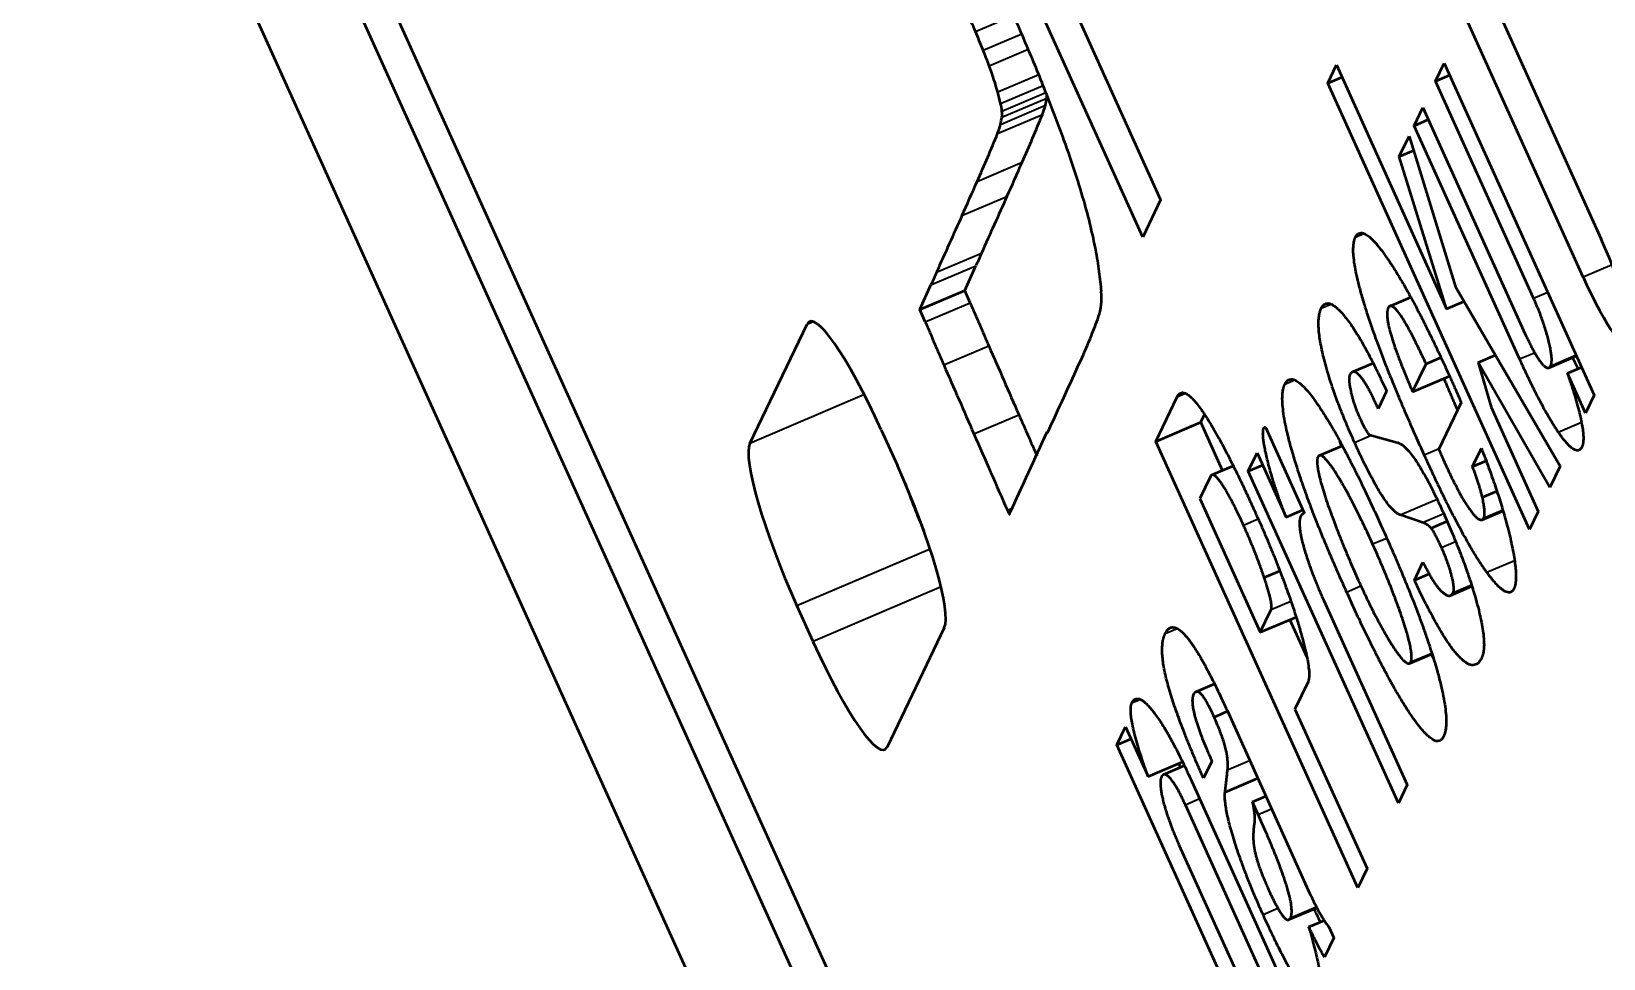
# Model space of a CAD drawing. Header units: inches. Extents: x -20.7 to 49, y -43 to 17.2.
# Drawn here: x 34.265 to 36.143, y -41.616 to -40.51 of the extents above; entities that cross this region are included whole.
import ezdxf

# ---------------------------------------------------------------- set-up
doc = ezdxf.new("R2010")
doc.units = ezdxf.units.IN
doc.header["$MEASUREMENT"] = 0
doc.layers.add('Visible (ANSI)', color=7, linetype='Continuous', lineweight=50)
doc.layers.add('Visible Narrow (ANSI)', color=7, linetype='Continuous', lineweight=35)

msp = doc.modelspace()

# ---------------------------------------------------------------- linework, layer by layer
at = {"layer": 'Visible (ANSI)'}
for p, q in [((35.2718, -38.8395), (36.1398, -40.758)), ((36.1181, -40.8031), (35.2502, -38.8847)), ((35.6153, -42.8849), (34.2652, -39.9007)), ((34.593, -40.2531), (35.4609, -42.1715)), ((35.4392, -42.2166), (34.5713, -40.2982)), ((35.462, -40.3762), (35.6135, -40.7111)), ((35.5922, -40.7554), (35.4321, -40.4017)), ((35.8131, -40.5717), (35.8235, -40.55)), ((35.8235, -40.55), (35.9551, -40.8409)), ((35.9418, -40.5694), (35.9522, -40.5477)), ((35.9522, -40.5477), (36.1314, -40.9439)), ((35.8131, -40.5717), (35.8301, -40.5645)), ((35.9418, -40.5694), (35.9587, -40.5622)), ((36.059, -40.8284), (35.9418, -40.5694)), ((36.0542, -41.1046), (35.8131, -40.5717)), ((35.9163, -40.6225), (35.9267, -40.6008)), ((35.9267, -40.6008), (36.0491, -40.8714)), ((35.9163, -40.6225), (35.9332, -40.6153)), ((36.0423, -40.9009), (35.9163, -40.6225)), ((35.8986, -40.6594), (35.9103, -40.6349)), ((35.9103, -40.6349), (35.9657, -40.815)), ((35.8986, -40.6594), (35.9156, -40.6522)), ((35.9551, -40.8409), (35.8986, -40.6594)), ((35.6135, -40.7111), (35.5922, -40.7554)), ((35.3798, -40.8191), (35.393, -40.7896)), ((35.3262, -40.8419), (35.3393, -40.8124)), ((35.3262, -40.8419), (35.3798, -40.8191)), ((35.3862, -40.8339), (35.3798, -40.8191)), ((35.8872, -40.8378), (35.9123, -40.8272)), ((35.9551, -40.8409), (35.9757, -40.8322)), ((35.9657, -40.815), (36.0906, -41.0289)), ((35.3325, -40.8567), (35.3262, -40.8419)), ((35.1231, -41.0016), (35.1914, -40.8595)), ((35.8426, -40.9163), (35.8674, -40.9058)), ((35.9145, -40.9401), (35.9305, -40.9066)), ((35.9305, -40.9066), (35.9483, -40.8991)), ((35.9927, -40.9052), (36.0132, -40.8964)), ((35.9927, -40.9052), (36.0084, -40.9586)), ((36.0784, -41.0543), (35.9927, -40.9052)), ((36.0773, -40.9113), (36.1103, -40.8973)), ((35.9145, -40.9401), (35.9585, -40.9213)), ((36.0994, -40.9179), (36.1164, -40.9107)), ((36.121, -40.9655), (36.0994, -40.9179)), ((35.8835, -40.9394), (35.8735, -40.9603)), ((36.1314, -40.9439), (36.121, -40.9655)), ((35.6078, -40.9992), (35.6333, -40.9461)), ((35.9725, -40.953), (35.9458, -41.0085)), ((36.0084, -40.9586), (36.0646, -41.0829)), ((35.6078, -40.9992), (35.6615, -40.9764)), ((35.6615, -40.9764), (35.6659, -40.967)), ((35.6875, -41.0339), (35.6615, -40.9764)), ((35.7389, -40.9822), (35.7852, -41.0846)), ((35.28, -40.9855), (35.2993, -41.0281)), ((35.8489, -41.5321), (35.6078, -40.9992)), ((35.8632, -40.9914), (35.8962, -41.0006)), ((35.7183, -41.0347), (35.7287, -41.0131)), ((35.7287, -41.0131), (35.7634, -41.0897)), ((35.803, -41.0162), (35.8305, -41.0045)), ((35.986, -41.0293), (35.9966, -41.0074)), ((35.6747, -41.0393), (35.7003, -41.0284)), ((35.7183, -41.0347), (35.7353, -41.0275)), ((35.8975, -41.4309), (35.7183, -41.0347)), ((35.986, -41.0293), (36.0023, -41.0224)), ((36.0906, -41.0289), (36.0784, -41.0543)), ((35.6731, -41.0411), (35.6604, -41.0675)), ((35.6604, -41.0675), (35.7326, -41.2271)), ((35.9978, -41.066), (36.0151, -41.0586)), ((35.7634, -41.0897), (35.7836, -41.0811)), ((35.9265, -41.0962), (35.8996, -41.087)), ((35.9365, -41.1028), (35.9557, -41.0946)), ((35.9975, -41.0927), (36.0225, -41.0821)), ((36.0646, -41.0829), (36.0542, -41.1046)), ((35.9167, -41.1648), (35.9269, -41.1435)), ((35.7373, -41.1618), (35.756, -41.1539)), ((35.9167, -41.1648), (35.9342, -41.1574)), ((35.9597, -41.1831), (35.9854, -41.1722)), ((35.1985, -41.238), (35.1792, -41.1953)), ((35.7326, -41.2271), (35.7456, -41.2)), ((35.8084, -41.1892), (35.9079, -41.4092)), ((35.3553, -41.2218), (35.2871, -41.364)), ((35.7326, -41.2271), (35.7754, -41.2089)), ((35.7884, -41.257), (35.768, -41.212)), ((35.9107, -41.2642), (35.9377, -41.2527)), ((35.6557, -41.2982), (35.678, -41.2887)), ((35.7896, -41.2863), (35.774, -41.3187)), ((35.6929, -41.3202), (35.7919, -41.539)), ((35.774, -41.3187), (35.8601, -41.5089)), ((35.6775, -41.3282), (35.6934, -41.3214)), ((35.5614, -41.3615), (35.5718, -41.3398)), ((35.5614, -41.3615), (35.5783, -41.3543)), ((35.5718, -41.3398), (35.5986, -41.3991)), ((35.7406, -41.7577), (35.5614, -41.3615)), ((35.5986, -41.3991), (35.6398, -41.3816)), ((35.617, -41.3969), (35.642, -41.3862)), ((35.6374, -41.3882), (35.6353, -41.3835)), ((35.6747, -41.3807), (35.6648, -41.4013)), ((35.6509, -41.4053), (35.7765, -41.6829)), ((35.6905, -41.4177), (35.7295, -41.4011)), ((35.9079, -41.4092), (35.8975, -41.4309)), ((35.7661, -41.7046), (35.6431, -41.4328)), ((35.7232, -41.4293), (35.7392, -41.4225)), ((35.7301, -41.4447), (35.7232, -41.4293)), ((35.6355, -41.4807), (35.751, -41.736)), ((35.8601, -41.5089), (35.8489, -41.5321)), ((35.7668, -41.57), (35.8001, -41.5558)), ((35.7906, -41.5787), (35.8089, -41.5709)), ((35.8143, -41.5785), (35.8203, -41.5918)), ((35.8203, -41.5918), (35.8092, -41.6148))]:
    msp.add_line(p, q, dxfattribs=at)
for centre, major_axis, ratio, start_param, end_param in [((35.3314, -40.5628), (0.3082, -0.7246), 0.160787, 1.54939, 1.638707), ((35.3635, -40.5201), (-0.0744, 0.1749), 0.160787, 4.701604, 4.834016), ((35.358, -40.5221), (-0.0885, 0.2081), 0.160787, 4.594446, 4.701605), ((35.3819, -40.5488), (0.1818, -0.4274), 0.160787, 1.416771, 1.54939), ((35.3793, -40.5271), (-0.0454, 0.1067), 0.160787, 4.417761, 4.594446), ((35.3851, -40.5338), (-0.0367, 0.0869), 0.167281, 4.050648, 4.441427), ((35.3749, -40.517), (-0.0476, 0.1119), 0.160787, 3.863054, 4.022405), ((35.4028, -40.5568), (0.1421, -0.334), 0.160787, 1.265838, 1.416772), ((35.4365, -40.5033), (0.0387, -0.091), 0.160787, 0.259474, 0.366126), ((35.3985, -40.5561), (-0.024, 0.0565), 0.160787, 3.597273, 3.863053), ((35.3829, -40.5261), (0.0387, -0.091), 0.160787, 0.259474, 0.45568), ((35.0639, -39.7133), (0.3901, -0.9173), 0.160787, 0.158707, 0.207045), ((35.2325, -40.0753), (0.2305, -0.542), 0.160787, 0.207045, 0.259474), ((35.0103, -39.7361), (0.3901, -0.9173), 0.160787, 0.158707, 0.207045), ((35.1789, -40.0981), (0.2305, -0.542), 0.160787, 0.207045, 0.259474), ((35.4444, -40.6527), (0.0554, 0.1271), 0.06433, 4.634378, 5.090255), ((35.3908, -40.6756), (0.0554, 0.1271), 0.06433, 4.634378, 5.090255), ((35.4305, -40.58), (0.1001, -0.2354), 0.160787, 0.911841, 1.265786), ((-0.9504, 39.4666), (34.8262, -81.8803), 0.160787, 0.147193, 0.149505), ((-1.0041, 39.4438), (34.8262, -81.8803), 0.160787, 0.147193, 0.149505), ((243.4797, -499.1939), (-199.1606, 468.2483), 0.160787, 0.147209, 0.147882), ((35.415, -40.5576), (0.1172, -0.2755), 0.160787, 0.771788, 0.911919), ((243.426, -499.2167), (-199.1606, 468.2483), 0.160787, 0.147209, 0.147882), ((35.4024, -40.5374), (0.13, -0.3058), 0.160787, 0.638974, 0.771789), ((84.455, -148.848), (-46.9525, 110.3906), 0.160787, 0.147881, 0.148509), ((35.3684, -40.4782), (0.1631, -0.3834), 0.160787, 0.526886, 0.638973), ((36.1289, -40.7805), (0.0462, -0.1087), 0.160787, 4.852741, 7.994333), ((84.4013, -148.8708), (-46.9525, 110.3906), 0.160787, 0.147881, 0.148509), ((35.3241, -40.3961), (0.2051, -0.4823), 0.160787, 0.431739, 0.526885), ((35.4341, -40.6096), (0.1019, -0.2397), 0.160787, 0.271195, 0.43174), ((35.2637, -41.0193), (-0.0693, 0.163), 0.160787, 4.852741, 6.423537), ((35.5615, -40.7457), (-0.4769, 1.1211), 0.160787, 1.58103, 1.626876), ((32.774, -34.8273), (2.6328, -6.1901), 0.160787, 0.158527, 0.174191), ((35.3101, -40.3508), (0.2184, -0.5134), 0.160787, 0.174191, 0.271196), ((35.5079, -40.7685), (-0.4769, 1.1211), 0.160787, 1.58103, 1.626876), ((36.3599, -40.0196), (-2.9609, 6.9614), 0.160787, 1.626876, 1.638764), ((30.8385, -30.583), (4.4812, -10.5359), 0.160787, 0.145698, 0.158526), ((-200.1533, 478.7983), (225.6767, -530.5907), 0.160787, 0.14493, 0.145698), ((36.3062, -40.0424), (-2.9609, 6.9614), 0.160787, 1.626876, 1.638764), ((43.3472, -32.7871), (-25.5559, 60.0847), 0.160787, 1.638764, 1.639589), ((43.2935, -32.81), (-25.5559, 60.0847), 0.160787, 1.638764, 1.640292), ((-12681.8888, 28012.6505), (12180.0793, -28636.7031), 0.160787, 0.144914, 0.14493), ((35.1955, -41.1615), (-0.0693, 0.163), 0.160787, 0.140352, 1.711148), ((35.283, -41.062), (0.0693, -0.163), 0.160787, 0.140352, 1.711148), ((35.3564, -41.093), (-0.0693, 0.163), 0.160787, 1.230117, 1.581425), ((35.4314, -41.0805), (-0.00272, 0.00639), 0.160787, 1.640292, 2.496543), ((35.432, -41.0827), (0.00161, -0.00379), 0.160787, 5.638136, 6.428099), ((35.2147, -41.2041), (0.0693, -0.163), 0.160787, 4.852741, 6.423537)]:
    msp.add_ellipse(centre, major_axis=major_axis, ratio=ratio, start_param=start_param, end_param=end_param, dxfattribs=at)
for points in [[(35.9283, -41.0152), (35.8799, -40.9083), (35.8374, -40.7738), (35.8463, -40.7554)], [(35.8463, -40.7554), (35.8549, -40.7374), (35.9168, -40.829), (35.9584, -40.921)], [(36.0794, -40.909), (36.0828, -40.902), (36.0704, -40.8537), (36.059, -40.8284)], [(35.8452, -41.0006), (35.8197, -40.9442), (35.7976, -40.8568), (35.8054, -40.8404)], [(35.8054, -40.8404), (35.8131, -40.8245), (35.8557, -40.8782), (35.8835, -40.9394)], [(35.8853, -40.84), (35.8778, -40.8554), (35.9145, -40.9401)], [(35.9305, -40.9066), (35.8926, -40.8247), (35.8853, -40.84)], [(36.0491, -40.8714), (36.06, -40.8954), (36.0763, -40.9155), (36.0794, -40.909)], [(36.0885, -40.9881), (36.0685, -40.959), (36.0423, -40.9009)], [(36.1122, -40.9125), (36.109, -40.9061), (36.1057, -40.8992)], [(35.762, -40.9309), (35.7713, -40.9114), (35.8321, -41.0006), (35.8767, -41.0992)], [(35.8396, -40.9197), (35.8374, -40.9243), (35.8404, -40.9382)], [(35.8735, -40.9603), (35.8621, -40.9342), (35.8437, -40.9112), (35.8396, -40.9197)], [(35.9682, -40.9617), (35.9597, -40.9422), (35.9521, -40.9241)], [(35.9584, -40.921), (35.9663, -40.9384), (35.9725, -40.953)], [(36.0994, -40.9179), (36.1242, -40.9902), (36.1167, -41.0058)], [(35.6333, -40.9461), (35.6412, -40.9297), (35.6903, -41.0037), (35.7263, -41.0833)], [(35.8357, -41.179), (35.7918, -41.082), (35.7526, -40.9505), (35.762, -40.9309)], [(35.8404, -40.9382), (35.8433, -40.9532), (35.8511, -40.9706)], [(35.7369, -40.9832), (35.7373, -40.9824), (35.7389, -40.9822)], [(35.8511, -40.9706), (35.8601, -40.9905), (35.8632, -40.9914)], [(35.7634, -41.0897), (35.7486, -41.0521), (35.7335, -40.9902), (35.7369, -40.9832)], [(35.8294, -41.0049), (35.8284, -41.0018), (35.8274, -40.9988)], [(35.8996, -41.087), (35.8814, -41.0806), (35.8452, -41.0006)], [(35.8962, -41.0006), (35.9155, -41.0056), (35.9513, -41.0847)], [(36.1167, -41.0058), (36.11, -41.0198), (36.0885, -40.9881)], [(35.8014, -41.0179), (35.7973, -41.0264), (35.825, -41.1103), (35.8509, -41.1675)], [(35.8667, -41.1217), (35.8419, -41.067), (35.8054, -41.0094), (35.8014, -41.0179)], [(36.0031, -41.1555), (35.9733, -41.1146), (35.9283, -41.0152)], [(35.9458, -41.0085), (35.9477, -41.0134), (35.9518, -41.0225)], [(35.9966, -41.0074), (36.0208, -41.0697), (36.0419, -41.1616), (36.0355, -41.175)], [(35.9518, -41.0225), (35.9694, -41.0615), (35.9956, -41.0986), (35.9996, -41.0905)], [(35.9978, -41.066), (35.9934, -41.0478), (35.986, -41.0293)], [(35.7125, -41.0991), (35.6977, -41.0664), (35.6763, -41.0345), (35.6731, -41.0411)], [(35.9996, -41.0905), (36.0021, -41.0851), (35.9978, -41.066)], [(35.7263, -41.0833), (35.7597, -41.157), (35.7953, -41.2743), (35.7896, -41.2863)], [(35.781, -41.0884), (35.7766, -41.0976), (35.7925, -41.1539), (35.8084, -41.1892)], [(35.7852, -41.0846), (35.782, -41.0864), (35.781, -41.0884)], [(35.9513, -41.0847), (35.979, -41.1461), (36.0045, -41.2419), (35.9969, -41.2577)], [(35.7373, -41.1618), (35.7273, -41.1319), (35.7125, -41.0991)], [(35.8767, -41.0992), (35.9221, -41.1995), (35.9611, -41.3314), (35.9514, -41.3516)], [(35.9365, -41.1028), (35.9329, -41.0982), (35.9265, -41.0962)], [(35.949, -41.1258), (35.9411, -41.1084), (35.9365, -41.1028)], [(35.9123, -41.2625), (35.9164, -41.2539), (35.8908, -41.1752), (35.8667, -41.1217)], [(35.9629, -41.1797), (35.9652, -41.1748), (35.957, -41.1437), (35.949, -41.1258)], [(35.9269, -41.1435), (35.9412, -41.1726), (35.9511, -41.18)], [(35.7456, -41.2), (35.7483, -41.1944), (35.7373, -41.1618)], [(35.8509, -41.1675), (35.8724, -41.2152), (35.9084, -41.2707), (35.9123, -41.2625)], [(35.9969, -41.2577), (35.9877, -41.277), (35.9461, -41.2283), (35.9167, -41.1648)], [(36.0355, -41.175), (36.0283, -41.19), (36.0031, -41.1555)], [(35.9514, -41.3516), (35.9425, -41.3703), (35.8805, -41.278), (35.8357, -41.179)], [(35.9511, -41.18), (35.9593, -41.1871), (35.9629, -41.1797)], [(35.9862, -41.1746), (35.9856, -41.1735), (35.985, -41.1724)], [(35.6191, -41.2285), (35.6357, -41.1938), (35.6929, -41.3202)], [(35.6648, -41.4013), (35.6334, -41.3306), (35.6106, -41.2461), (35.6191, -41.2285)], [(35.9395, -41.2585), (35.938, -41.2558), (35.9366, -41.2532)], [(35.6528, -41.3014), (35.6458, -41.316), (35.6747, -41.3807)], [(35.6775, -41.3282), (35.6595, -41.2876), (35.6528, -41.3014)], [(35.5986, -41.3991), (35.5723, -41.3259), (35.5793, -41.3113)], [(35.5793, -41.3113), (35.5861, -41.2972), (35.6254, -41.3489), (35.6509, -41.4053)], [(35.6936, -41.3911), (35.6947, -41.3793), (35.6878, -41.3518), (35.6775, -41.3282)], [(35.6905, -41.4177), (35.6915, -41.41), (35.6936, -41.3911)], [(35.6146, -41.3995), (35.6111, -41.4068), (35.6229, -41.453), (35.6355, -41.4807)], [(35.6431, -41.4328), (35.6332, -41.4108), (35.6178, -41.3928), (35.6146, -41.3995)], [(35.7359, -41.5639), (35.7141, -41.5158), (35.6888, -41.4349), (35.6905, -41.4177)], [(35.7232, -41.4293), (35.7266, -41.4464), (35.7256, -41.4541)], [(35.7688, -41.5677), (35.7776, -41.5495), (35.7301, -41.4447)], [(35.7256, -41.4541), (35.7229, -41.4717), (35.7254, -41.4851)], [(35.7254, -41.4851), (35.7284, -41.503), (35.7426, -41.5345)], [(35.7426, -41.5345), (35.7631, -41.5797), (35.7688, -41.5677)], [(35.7919, -41.539), (35.8033, -41.5643), (35.8143, -41.5785)], [(35.8031, -41.6614), (35.7973, -41.6734), (35.7625, -41.6227), (35.7359, -41.5639)], [(35.8044, -41.5728), (35.8008, -41.5654), (35.7969, -41.5572)], [(35.7906, -41.5787), (35.8102, -41.6465), (35.8031, -41.6614)], [(35.8092, -41.6148), (35.8032, -41.6048), (35.7906, -41.5787)]]:
    msp.add_open_spline(points, degree=2, dxfattribs=at)
at = {"layer": 'Visible Narrow (ANSI)'}
for p, q in [((35.3924, -40.5101), (35.4382, -40.4906)), ((35.4017, -40.5324), (35.4477, -40.5128)), ((35.4089, -40.5511), (35.4555, -40.5313)), ((35.4191, -40.5823), (35.468, -40.5615)), ((35.4225, -40.5959), (35.4732, -40.5744)), ((35.4241, -40.6051), (35.4766, -40.5828)), ((35.4224, -40.6209), (35.476, -40.5981)), ((35.424, -40.6125), (35.4777, -40.5897)), ((35.4188, -40.632), (35.4724, -40.6092)), ((35.3946, -40.689), (35.4483, -40.6662)), ((35.3764, -40.7298), (35.4301, -40.707)), ((35.8463, -40.7554), (35.8564, -40.7511)), ((35.346, -40.7974), (35.3996, -40.7746)), ((35.3393, -40.8124), (35.393, -40.7896)), ((36.1527, -40.7884), (36.1181, -40.8031)), ((36.059, -40.8284), (36.0759, -40.8212)), ((35.3325, -40.8567), (35.3862, -40.8339)), ((35.8054, -40.8404), (35.8172, -40.8354)), ((35.1914, -40.8595), (35.1987, -40.8563)), ((35.3546, -40.9079), (35.4083, -40.8851)), ((36.0423, -40.9009), (36.0601, -40.8934)), ((36.0794, -40.909), (36.1098, -40.8961)), ((35.762, -40.9309), (35.7737, -40.9259)), ((35.2598, -40.9435), (35.1231, -41.0016)), ((35.6333, -40.9461), (35.6432, -40.9419)), ((35.3906, -40.9902), (35.4442, -40.9674)), ((35.7369, -40.9832), (35.7389, -40.9823)), ((36.0885, -40.9881), (36.1162, -40.9764)), ((35.8452, -41.0006), (35.8654, -40.992)), ((35.9283, -41.0152), (35.9462, -41.0076)), ((35.8996, -41.087), (35.9437, -41.0683)), ((35.4306, -41.0813), (35.4374, -41.0785)), ((35.433, -41.0858), (35.4342, -41.0853)), ((35.7125, -41.0991), (35.73, -41.0917)), ((35.9265, -41.0962), (35.9516, -41.0855)), ((35.9996, -41.0905), (36.0221, -41.0809)), ((35.1792, -41.1953), (35.3384, -41.1276)), ((35.8667, -41.1217), (35.8836, -41.1146)), ((35.949, -41.1258), (35.9659, -41.1186)), ((36.0031, -41.1555), (36.0363, -41.1414)), ((35.3514, -41.1729), (35.1985, -41.238)), ((35.8357, -41.179), (35.8528, -41.1717)), ((35.9629, -41.1797), (35.9848, -41.1703)), ((35.7456, -41.2), (35.7692, -41.19)), ((35.6191, -41.2285), (35.6332, -41.2224)), ((35.9123, -41.2625), (35.9374, -41.2518)), ((35.5793, -41.3113), (35.5891, -41.3071)), ((35.6936, -41.3911), (35.7199, -41.3799)), ((35.6431, -41.4328), (35.66, -41.4255)), ((35.7301, -41.4447), (35.7461, -41.4379)), ((35.7359, -41.5639), (35.7535, -41.5564)), ((35.7688, -41.5677), (35.7995, -41.5546))]:
    msp.add_line(p, q, dxfattribs=at)

doc.saveas('drawing.dxf')
